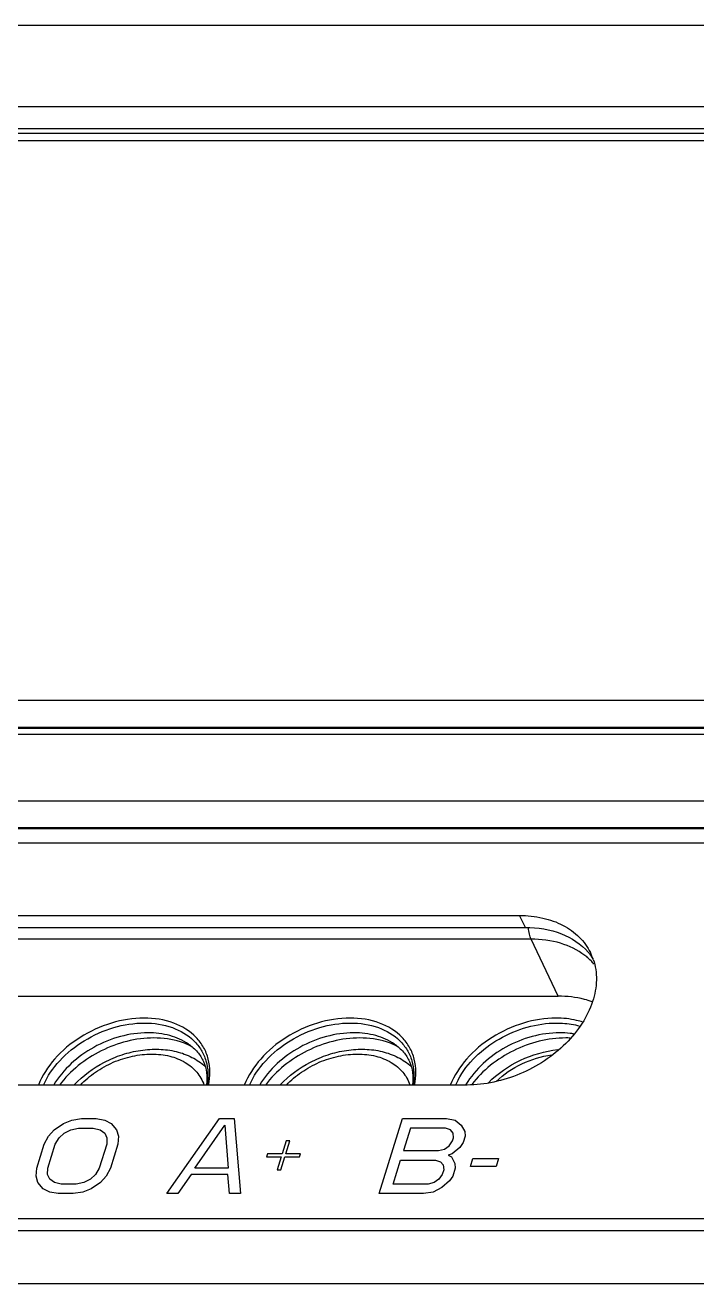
# Model space of a CAD drawing. Header units: millimetres. Extents: x 179 to 1020, y 292 to 886.
# Drawn here: x 818.23 to 825.24, y 604.76 to 617.9 of the extents above; entities that cross this region are included whole.
import ezdxf

# ---------------------------------------------------------------- set-up
doc = ezdxf.new("R2010")
doc.units = ezdxf.units.MM
for name, color, linetype in [('12P_1SOLIDLINE', 7, 'Continuous'), ('PRT0004_2SOLIDLINE', 7, 'Continuous'), ('VF-51-HY-F001SOLIDLINE', 7, 'Continuous'), ('VF-51-P002SOLIDLINE', 7, 'Continuous'), ('VF-51-P004SOLIDLINE', 7, 'Continuous')]:
    doc.layers.add(name, color=color, linetype=linetype)

msp = doc.modelspace()

# ---------------------------------------------------------------- linework, layer by layer
at = {"layer": '12P_1SOLIDLINE', "linetype": 'Continuous'}
for centre, radius, start, end in [((823.872, 606.305), 1.021, 87.5345, 90.0064), ((819.649, 606.639), 0.676, 62.6297, 65.2047), ((821.798, 606.639), 0.676, 62.6297, 65.2047), ((823.475, 606.499), 0.826, 151.8314, 156.0414), ((823.582, 606.388), 0.878, 149.0326, 149.3323), ((823.712, 606.215), 1.032, 142.7532, 142.9485)]:
    msp.add_arc(centre, radius, start, end, dxfattribs=at)
for points, knots in [([(819.471, 607.533), (819.357, 607.533), (819.121, 607.495), (818.799, 607.347), (818.532, 607.125), (818.408, 606.934), (818.368, 606.835)], [0, 0, 0, 0, 0.251144, 0.512348, 0.766755, 1, 1, 1, 1]), ([(818.422, 606.835), (818.463, 606.928), (818.586, 607.105), (818.841, 607.31), (819.146, 607.447), (819.367, 607.482), (819.475, 607.482)], [0, 0, 0, 0, 0.234774, 0.489361, 0.749768, 1, 1, 1, 1]), ([(820.143, 606.835), (820.163, 606.923), (820.164, 607.064), (820.097, 607.23), (819.988, 607.375), (819.775, 607.505), (819.576, 607.533), (819.471, 607.533)], [0, 0, 0, 0, 0.241575, 0.357484, 0.474189, 0.721259, 1, 1, 1, 1]), ([(819.475, 607.482), (819.574, 607.482), (819.761, 607.456), (819.964, 607.337), (820.071, 607.203), (820.139, 607.049), (820.143, 606.918), (820.129, 606.835)], [0, 0, 0, 0, 0.279235, 0.527389, 0.64442, 0.760242, 1, 1, 1, 1]), ([(821.621, 607.533), (821.506, 607.533), (821.27, 607.495), (820.948, 607.347), (820.682, 607.125), (820.557, 606.934), (820.517, 606.835)], [0, 0, 0, 0, 0.251144, 0.512348, 0.766755, 1, 1, 1, 1]), ([(820.571, 606.835), (820.612, 606.928), (820.735, 607.105), (820.99, 607.31), (821.295, 607.447), (821.516, 607.482), (821.624, 607.482)], [0, 0, 0, 0, 0.234774, 0.489361, 0.749768, 1, 1, 1, 1]), ([(822.292, 606.835), (822.312, 606.923), (822.313, 607.064), (822.246, 607.23), (822.137, 607.375), (821.924, 607.505), (821.725, 607.533), (821.621, 607.533)], [0, 0, 0, 0, 0.241575, 0.357484, 0.474189, 0.721259, 1, 1, 1, 1]), ([(821.624, 607.482), (821.723, 607.482), (821.911, 607.456), (822.113, 607.337), (822.22, 607.203), (822.288, 607.049), (822.292, 606.918), (822.278, 606.835)], [0, 0, 0, 0, 0.279235, 0.527389, 0.64442, 0.760242, 1, 1, 1, 1]), ([(823.77, 607.533), (823.655, 607.533), (823.42, 607.495), (823.097, 607.347), (822.831, 607.125), (822.706, 606.934), (822.666, 606.835)], [0, 0, 0, 0, 0.251144, 0.512348, 0.766755, 1, 1, 1, 1]), ([(822.747, 606.889), (822.842, 607.067), (823.082, 607.29), (823.461, 607.45), (823.671, 607.482), (823.774, 607.482)], [0, 0, 0, 0, 0.490396, 0.750394, 1, 1, 1, 1]), ([(824.049, 607.491), (824.027, 607.498), (823.936, 607.524), (823.841, 607.533), (823.77, 607.533)], [0, 0, 0, 0, 0.240636, 1, 1, 1, 1]), ([(823.774, 607.482), (823.795, 607.482), (823.876, 607.48), (823.958, 607.467), (824.016, 607.45)], [0, 0, 0, 0, 0.258375, 1, 1, 1, 1]), ([(819.51, 607.38), (819.414, 607.38), (819.216, 607.351), (818.857, 607.205), (818.626, 607), (818.529, 606.836)], [0, 0, 0, 0, 0.248471, 0.507391, 1, 1, 1, 1]), ([(819.573, 607.326), (819.385, 607.326), (819.007, 607.227), (818.701, 606.985), (818.588, 606.835)], [0, 0, 0, 0, 0.500612, 1, 1, 1, 1]), ([(819.935, 607.262), (819.876, 607.302), (819.737, 607.363), (819.588, 607.38), (819.51, 607.38)], [0, 0, 0, 0, 0.4762, 1, 1, 1, 1]), ([(819.933, 607.253), (819.906, 607.265), (819.792, 607.31), (819.667, 607.326), (819.573, 607.326)], [0, 0, 0, 0, 0.237379, 1, 1, 1, 1]), ([(821.659, 607.38), (821.563, 607.38), (821.365, 607.351), (821.006, 607.205), (820.775, 607), (820.678, 606.836)], [0, 0, 0, 0, 0.248471, 0.507391, 1, 1, 1, 1]), ([(821.722, 607.326), (821.534, 607.326), (821.156, 607.227), (820.85, 606.985), (820.737, 606.835)], [0, 0, 0, 0, 0.500612, 1, 1, 1, 1]), ([(822.084, 607.262), (822.025, 607.302), (821.886, 607.363), (821.737, 607.38), (821.659, 607.38)], [0, 0, 0, 0, 0.4762, 1, 1, 1, 1]), ([(822.082, 607.253), (822.056, 607.265), (821.941, 607.31), (821.816, 607.326), (821.722, 607.326)], [0, 0, 0, 0, 0.237379, 1, 1, 1, 1]), ([(823.808, 607.38), (823.614, 607.38), (823.228, 607.271), (822.927, 607.003), (822.829, 606.84)], [0, 0, 0, 0, 0.505193, 1, 1, 1, 1]), ([(823.871, 607.326), (823.684, 607.326), (823.309, 607.229), (823.003, 606.989), (822.89, 606.84)], [0, 0, 0, 0, 0.500342, 1, 1, 1, 1]), ([(823.951, 607.369), (823.939, 607.371), (823.892, 607.378), (823.844, 607.38), (823.808, 607.38)], [0, 0, 0, 0, 0.245535, 1, 1, 1, 1]), ([(819.935, 607.262), (819.969, 607.239), (820.031, 607.185), (820.097, 607.081), (820.129, 606.962), (820.128, 606.879), (820.122, 606.836)], [0, 0, 0, 0, 0.254909, 0.495599, 0.738547, 1, 1, 1, 1]), ([(822.084, 607.262), (822.118, 607.239), (822.18, 607.185), (822.246, 607.081), (822.278, 606.962), (822.277, 606.879), (822.272, 606.836)], [0, 0, 0, 0, 0.254909, 0.495599, 0.738547, 1, 1, 1, 1])]:
    msp.add_open_spline(points, degree=3, knots=knots, dxfattribs=at)
at = {"layer": 'PRT0004_2SOLIDLINE', "linetype": 'Continuous'}
for points, knots in [([(818.743, 606.836), (818.833, 606.932), (818.996, 607.053), (819.24, 607.156), (819.432, 607.202), (819.623, 607.214), (819.806, 607.191), (819.972, 607.131), (820.068, 607.066), (820.109, 607.028)], [0, 0, 0, 0, 0.261505, 0.394501, 0.525386, 0.65207, 0.773297, 0.888938, 1, 1, 1, 1]), ([(820.892, 606.836), (820.982, 606.932), (821.145, 607.053), (821.389, 607.156), (821.581, 607.202), (821.773, 607.214), (821.955, 607.191), (822.121, 607.131), (822.217, 607.066), (822.258, 607.028)], [0, 0, 0, 0, 0.261505, 0.394501, 0.525386, 0.65207, 0.773297, 0.888938, 1, 1, 1, 1]), ([(823.063, 606.859), (823.159, 606.955), (823.387, 607.113), (823.653, 607.19), (823.788, 607.204)], [0, 0, 0, 0, 0.500717, 1, 1, 1, 1]), ([(818.807, 606.835), (818.855, 606.885), (818.962, 606.976), (819.147, 607.078), (819.346, 607.142), (819.484, 607.158), (819.551, 607.158)], [0, 0, 0, 0, 0.2488, 0.503998, 0.757099, 1, 1, 1, 1]), ([(819.551, 607.158), (819.614, 607.158), (819.735, 607.145), (819.874, 607.091), (819.966, 607.027), (820.022, 606.971), (820.066, 606.907), (820.088, 606.86), (820.096, 606.835)], [0, 0, 0, 0, 0.27892, 0.534796, 0.655302, 0.771959, 0.886272, 1, 1, 1, 1]), ([(820.956, 606.835), (821.004, 606.885), (821.112, 606.976), (821.296, 607.078), (821.495, 607.142), (821.633, 607.158), (821.7, 607.158)], [0, 0, 0, 0, 0.2488, 0.503998, 0.757099, 1, 1, 1, 1]), ([(821.7, 607.158), (821.763, 607.158), (821.884, 607.145), (822.024, 607.091), (822.115, 607.027), (822.171, 606.971), (822.216, 606.907), (822.237, 606.86), (822.245, 606.835)], [0, 0, 0, 0, 0.27892, 0.534796, 0.655302, 0.771959, 0.886272, 1, 1, 1, 1]), ([(823.144, 606.873), (823.223, 606.947), (823.406, 607.07), (823.616, 607.135), (823.723, 607.149)], [0, 0, 0, 0, 0.500797, 1, 1, 1, 1])]:
    msp.add_open_spline(points, degree=3, knots=knots, dxfattribs=at)
at = {"layer": 'VF-51-HY-F001SOLIDLINE', "linetype": 'Continuous'}
for p, q in [((833.473, 609.359), (799.954, 609.359)), ((799.747, 608.604), (823.388, 608.604)), ((823.449, 608.48), (823.388, 608.604)), ((799.808, 608.48), (823.449, 608.48)), ((822.841, 606.835), (799.201, 606.835)), ((818.533, 606.367), (818.63, 606.434)), ((818.63, 606.434), (818.717, 606.467)), ((818.706, 606.367), (818.788, 606.384)), ((818.717, 606.467), (818.818, 606.484)), ((818.788, 606.384), (818.941, 606.384)), ((818.818, 606.484), (818.972, 606.484)), ((818.941, 606.384), (819.013, 606.367)), ((818.972, 606.484), (819.063, 606.467)), ((819.063, 606.467), (819.129, 606.434)), ((819.129, 606.434), (819.185, 606.367)), ((819.709, 605.701), (820.258, 606.484)), ((820.002, 605.967), (820.314, 606.417)), ((820.258, 606.484), (820.411, 606.484)), ((820.314, 606.417), (820.347, 605.967)), ((820.411, 606.484), (820.476, 605.701)), ((821.925, 605.701), (822.167, 606.484)), ((822.167, 606.484), (822.627, 606.484)), ((822.251, 606.384), (822.179, 606.151)), ((822.616, 606.384), (822.251, 606.384)), ((822.668, 606.367), (822.616, 606.384)), ((822.627, 606.484), (822.718, 606.467)), ((822.718, 606.467), (822.78, 606.417)), ((822.78, 606.417), (822.816, 606.351)), ((818.429, 606.217), (818.474, 606.301)), ((818.474, 606.301), (818.533, 606.367)), ((818.544, 606.217), (818.584, 606.284)), ((818.584, 606.284), (818.638, 606.334)), ((818.638, 606.334), (818.706, 606.367)), ((819.013, 606.367), (819.06, 606.334)), ((819.06, 606.334), (819.083, 606.284)), ((819.083, 606.284), (819.081, 606.217)), ((819.185, 606.367), (819.203, 606.301)), ((819.203, 606.301), (819.197, 606.217)), ((820.953, 606.251), (820.912, 606.117)), ((820.95, 606.117), (820.991, 606.251)), ((820.991, 606.251), (820.953, 606.251)), ((822.655, 606.201), (822.69, 606.251)), ((822.696, 606.334), (822.668, 606.367)), ((822.69, 606.251), (822.7, 606.284)), ((822.7, 606.284), (822.696, 606.334)), ((822.82, 606.301), (822.8, 606.234)), ((822.816, 606.351), (822.82, 606.301)), ((818.352, 605.967), (818.429, 606.217)), ((818.467, 605.967), (818.544, 606.217)), ((819.081, 606.217), (819.004, 605.967)), ((819.197, 606.217), (819.119, 605.967)), ((820.758, 606.117), (820.748, 606.084)), ((820.912, 606.117), (820.758, 606.117)), ((821.104, 606.117), (820.95, 606.117)), ((821.093, 606.084), (821.104, 606.117)), ((822.179, 606.151), (822.544, 606.151)), ((822.544, 606.151), (822.606, 606.167)), ((822.606, 606.167), (822.655, 606.201)), ((822.687, 606.117), (822.643, 606.101)), ((822.765, 606.184), (822.687, 606.117)), ((822.8, 606.234), (822.765, 606.184)), ((820.748, 606.084), (820.902, 606.084)), ((820.902, 606.084), (820.86, 605.951)), ((820.899, 605.951), (820.94, 606.084)), ((820.94, 606.084), (821.093, 606.084)), ((822.071, 605.801), (822.148, 606.051)), ((822.148, 606.051), (822.513, 606.051)), ((822.513, 606.051), (822.565, 606.034)), ((822.565, 606.034), (822.593, 606.001)), ((822.593, 606.001), (822.597, 605.951)), ((822.643, 606.101), (822.677, 606.084)), ((822.677, 606.084), (822.713, 606.017)), ((822.713, 606.017), (822.717, 605.967)), ((822.876, 605.984), (822.902, 606.067)), ((822.902, 606.067), (823.17, 606.067)), ((823.17, 606.067), (823.145, 605.984)), ((818.345, 605.884), (818.352, 605.967)), ((818.363, 605.817), (818.345, 605.884)), ((818.465, 605.901), (818.467, 605.967)), ((818.488, 605.851), (818.465, 605.901)), ((818.964, 605.901), (818.911, 605.851)), ((819.004, 605.967), (818.964, 605.901)), ((819.074, 605.884), (819.015, 605.817)), ((819.119, 605.967), (819.074, 605.884)), ((819.962, 605.901), (819.824, 605.701)), ((820.346, 605.901), (819.962, 605.901)), ((820.347, 605.967), (820.002, 605.967)), ((820.361, 605.701), (820.346, 605.901)), ((820.86, 605.951), (820.899, 605.951)), ((822.581, 605.901), (822.547, 605.851)), ((822.597, 605.951), (822.581, 605.901)), ((822.691, 605.884), (822.657, 605.834)), ((822.717, 605.967), (822.691, 605.884)), ((823.145, 605.984), (822.876, 605.984)), ((818.419, 605.751), (818.363, 605.817)), ((818.486, 605.717), (818.419, 605.751)), ((818.536, 605.817), (818.488, 605.851)), ((818.607, 605.801), (818.536, 605.817)), ((818.761, 605.801), (818.607, 605.801)), ((818.843, 605.817), (818.761, 605.801)), ((818.918, 605.751), (818.831, 605.717)), ((818.911, 605.851), (818.843, 605.817)), ((819.015, 605.817), (818.918, 605.751)), ((822.435, 605.801), (822.071, 605.801)), ((822.498, 605.817), (822.435, 605.801)), ((822.579, 605.767), (822.486, 605.717)), ((822.547, 605.851), (822.498, 605.817)), ((822.657, 605.834), (822.579, 605.767)), ((818.576, 605.701), (818.486, 605.717)), ((818.73, 605.701), (818.576, 605.701)), ((818.831, 605.717), (818.73, 605.701)), ((819.824, 605.701), (819.709, 605.701)), ((820.476, 605.701), (820.361, 605.701)), ((822.385, 605.701), (821.925, 605.701)), ((822.486, 605.717), (822.385, 605.701)), ((797.393, 605.44), (833.612, 605.44)), ((797.454, 605.315), (833.673, 605.315))]:
    msp.add_line(p, q, dxfattribs=at)
for centre, radius, start, end in [((823.643, 607.821), 0.611, 39.3802, 40.9228), ((823.651, 607.827), 0.601, 32.1368, 39.3902), ((823.599, 607.957), 0.589, 18.5849, 26.1401)]:
    msp.add_arc(centre, radius, start, end, dxfattribs=at)
for points, knots in [([(823.388, 608.604), (823.469, 608.604), (823.627, 608.588), (823.842, 608.513), (824.017, 608.389), (824.099, 608.276), (824.128, 608.217)], [0, 0, 0, 0, 0.277929, 0.534964, 0.773142, 1, 1, 1, 1]), ([(823.449, 608.48), (823.577, 608.48), (823.82, 608.443), (824.031, 608.306), (824.104, 608.22)], [0, 0, 0, 0, 0.531464, 1, 1, 1, 1]), ([(824.158, 608.145), (824.181, 608.077), (824.202, 607.926), (824.158, 607.695), (824.046, 607.468), (823.812, 607.184), (823.41, 606.921), (823.029, 606.835), (822.841, 606.835)], [0, 0, 0, 0, 0.102273, 0.2118, 0.33104, 0.459659, 0.732445, 1, 1, 1, 1])]:
    msp.add_open_spline(points, degree=3, knots=knots, dxfattribs=at)
at = {"layer": 'VF-51-P002SOLIDLINE', "linetype": 'Continuous'}
for p, q in [((806.162, 617.896), (836.937, 617.896)), ((838.138, 617.045), (806.784, 617.045)), ((838.147, 616.813), (806.905, 616.813)), ((804.009, 610.497), (836.115, 610.497)), ((804.06, 610.56), (836.165, 610.56)), ((833.509, 609.797), (799.99, 609.797)), ((833.519, 609.52), (800, 609.52)), ((800.005, 609.511), (833.523, 609.511)), ((823.509, 608.357), (799.868, 608.357)), ((823.791, 607.762), (823.509, 608.357)), ((800.15, 607.762), (823.791, 607.762)), ((797.454, 605.315), (833.673, 605.315)), ((833.561, 604.76), (797.49, 604.76))]:
    msp.add_line(p, q, dxfattribs=at)
for centre, radius, start, end in [((823.659, 607.652), 0.675, 50.3476, 52.6344), ((823.674, 607.671), 0.65, 44.9348, 50.3646), ((823.692, 607.689), 0.625, 40.8555, 44.919)]:
    msp.add_arc(centre, radius, start, end, dxfattribs=at)
for points, knots in [([(823.509, 608.357), (823.501, 608.374), (823.489, 608.413), (823.483, 608.454), (823.482, 608.476)], [0, 0, 0, 0, 0.458332, 1, 1, 1, 1]), ([(824.068, 608.188), (823.994, 608.245), (823.811, 608.333), (823.613, 608.357), (823.509, 608.357)], [0, 0, 0, 0, 0.474437, 1, 1, 1, 1]), ([(824.147, 607.702), (824.12, 607.712), (824.005, 607.748), (823.883, 607.762), (823.791, 607.762)], [0, 0, 0, 0, 0.239414, 1, 1, 1, 1])]:
    msp.add_open_spline(points, degree=3, knots=knots, dxfattribs=at)
at = {"layer": 'VF-51-P004SOLIDLINE', "linetype": 'Continuous'}
for p, q in [((811.699, 616.768), (838.109, 616.768)), ((811.699, 616.768), (838.109, 616.768)), ((811.638, 616.693), (838.048, 616.693)), ((811.638, 616.693), (838.048, 616.693)), ((836.242, 610.849), (809.832, 610.849)), ((836.242, 610.849), (809.832, 610.849)), ((836.256, 610.566), (809.846, 610.566)), ((836.256, 610.566), (809.846, 610.566))]:
    msp.add_line(p, q, dxfattribs=at)

doc.saveas('drawing.dxf')
